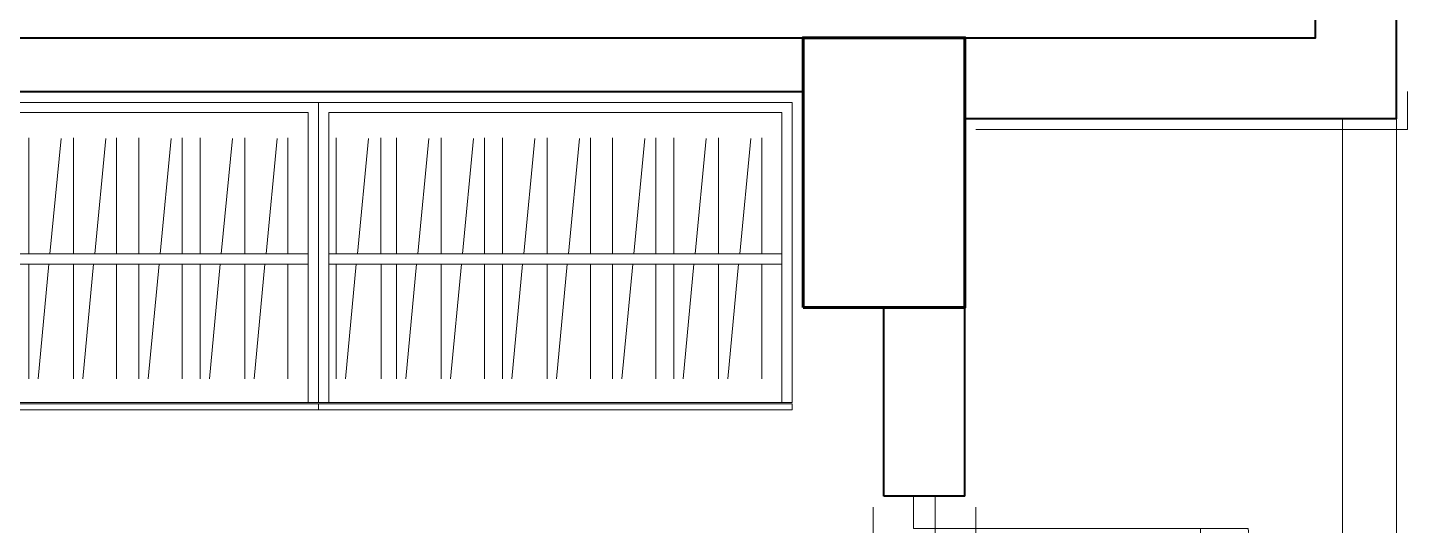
# Model space of a CAD drawing. Header units: millimetres. Extents: x 1393 to 3101, y -2944 to -480.
# Drawn here: x 2843.4 to 3099.1, y -1830.2 to -1738 of the extents above; entities that cross this region are included whole.
import ezdxf

# ---------------------------------------------------------------- set-up
doc = ezdxf.new("R2010")
doc.units = ezdxf.units.MM
for name, color, linetype, lineweight in [('DUVAR', 7, 'Continuous', 40), ('kolon', 1, 'Continuous', 40), ('MIMARI', 50, 'Continuous', 20), ('Pencere-kapı', 142, 'Continuous', 20), ('SERAMIK', 253, 'Continuous', 15), ('TEFRİŞ_İÇ', 224, 'Continuous', 13)]:
    doc.layers.add(name, color=color, linetype=linetype, lineweight=lineweight)

# ---------------------------------------------------------------- blocks, each defined once
blk = doc.blocks.new('a42')
at = {"layer": 'DUVAR', "color": 5}
for p, q in [((3017.053171, -1824.821931), (3002.053171, -1824.821931)), ((3017.053171, -1984.821931), (3002.053171, -1984.821931))]:
    blk.add_line(p, q, dxfattribs=at)
at = {"layer": 'Pencere-kapı', "linetype": 'Continuous', "flags": 128}
for points in [[(3011.553171, -1824.821931), (3011.553171, -1830.821931), (3007.553171, -1830.821931), (3007.553171, -1824.821931), (3011.553171, -1824.821931)], [(3069.553171, -1830.821931), (3011.553171, -1830.821931), (3011.553171, -1834.821931), (3069.450539, -1834.821931), (3060.687849, -1834.821931), (3060.687849, -1830.821931), (3060.687849, -1832.821931), (3019.055098, -1832.821931), (3019.055098, -1830.821931), (3019.055098, -1834.821931)], [(3011.553171, -1898.821931), (3011.553171, -1904.821931), (3007.553171, -1904.821931), (3007.553171, -1898.821931), (3011.553171, -1898.821931)], [(3007.553171, -1904.821931), (3007.553171, -1984.821931), (3011.553171, -1984.821931), (3011.553171, -1904.821931), (3007.553171, -1904.821931), (3007.553171, -1910.111393), (3011.553171, -1910.111393), (3009.553171, -1910.111393), (3009.553171, -1978.579339), (3007.553171, -1978.579339), (3011.553171, -1978.579339)]]:
    blk.add_lwpolyline(points, dxfattribs=at)
at = {"layer": 'Pencere-kapı', "flags": 128}
for points in [[(3000.053171, -1982.821931), (3000.053171, -1826.821931)], [(3019.053171, -1982.821931), (3019.053171, -1826.821931)]]:
    blk.add_lwpolyline(points, dxfattribs=at)
at = {"layer": 'Pencere-kapı', "linetype": 'Continuous'}
blk.add_arc((3009.986408, -1838.75028), 60.092079, 271.494025, 7.58152, dxfattribs=at)
blk = doc.blocks.new('VVVV')
at = {"layer": 'TEFRİŞ_İÇ'}
for p, q in [((0.571137, 0.195119), (-0.306633, 0.195119)), ((-0.306633, 0.195119), (-0.306633, -0.360985)), ((0.571137, 0.195119), (0.571137, -0.360985)), ((0.329303, 0.176119), (-0.287633, 0.176119)), ((-0.287633, -0.360985), (-0.287633, 0.176119)), ((0.329303, 0.176119), (0.552137, 0.176119)), ((0.552137, -0.360985), (0.552137, 0.176119)), ((-0.250036, 0.129544), (-0.250036, -0.085485)), ((-0.230034, 0.128285), (-0.209347, -0.085485)), ((-0.170064, 0.129544), (-0.170064, -0.085485)), ((-0.147198, 0.128285), (-0.12651, -0.085485)), ((-0.087228, 0.129544), (-0.087228, -0.085485)), ((-0.053678, 0.129544), (-0.053678, -0.085485)), ((-0.033676, 0.128285), (-0.012989, -0.085485)), ((0.026294, 0.129544), (0.026294, -0.085485)), ((0.067465, 0.129544), (0.067465, -0.085485)), ((0.087466, 0.128285), (0.108153, -0.085485)), ((0.147436, 0.129544), (0.147436, -0.085485)), ((0.170303, 0.128285), (0.19099, -0.085485)), ((0.230273, 0.129544), (0.230273, -0.085485)), ((0.263823, 0.129544), (0.263823, -0.085485)), ((0.283824, 0.128285), (0.304512, -0.085485)), ((0.343794, 0.129544), (0.343794, -0.085485)), ((0.366661, 0.128285), (0.387348, -0.085485)), ((0.426631, 0.129544), (0.426631, -0.085485)), ((0.455581, 0.129544), (0.455581, -0.085485)), ((0.478448, 0.128285), (0.499135, -0.085485)), ((0.538418, 0.129544), (0.538418, -0.085485)), ((0.552137, -0.085485), (-0.287633, -0.085485)), ((0.552137, -0.104485), (-0.287633, -0.104485)), ((-0.250036, -0.104485), (-0.250036, -0.31722)), ((-0.207374, -0.104485), (-0.187251, -0.31722)), ((-0.170064, -0.104485), (-0.170064, -0.31722)), ((-0.124537, -0.104485), (-0.104414, -0.31722)), ((-0.087228, -0.104485), (-0.087228, -0.31722)), ((-0.053678, -0.104485), (-0.053678, -0.31722)), ((-0.011016, -0.104485), (0.009107, -0.31722)), ((0.026294, -0.104485), (0.026294, -0.31722)), ((0.067465, -0.104485), (0.067465, -0.31722)), ((0.110127, -0.104485), (0.13025, -0.31722)), ((0.147436, -0.104485), (0.147436, -0.31722)), ((0.192964, -0.104485), (0.213087, -0.31722)), ((0.230273, -0.104485), (0.230273, -0.31722)), ((0.263823, -0.104485), (0.263823, -0.31722)), ((0.306485, -0.104485), (0.326608, -0.31722)), ((0.343794, -0.104485), (0.343794, -0.31722)), ((0.389322, -0.104485), (0.409445, -0.31722)), ((0.426631, -0.104485), (0.426631, -0.31722)), ((0.45535, -0.104485), (0.45535, -0.31722)), ((0.501109, -0.104485), (0.521232, -0.31722)), ((0.538418, -0.104485), (0.538418, -0.31722)), ((-0.306633, -0.360985), (0.329303, -0.360985)), ((-0.306633, -0.363702), (-0.306633, -0.374881)), ((0.32668, -0.363702), (-0.306633, -0.363702)), ((-0.306633, -0.374881), (0.32668, -0.374881)), ((0.32668, -0.363702), (0.571137, -0.363702)), ((0.571137, -0.374881), (0.32668, -0.374881)), ((0.571137, -0.360985), (0.329303, -0.360985)), ((0.571137, -0.363702), (0.571137, -0.374881))]:
    blk.add_line(p, q, dxfattribs=at)

msp = doc.modelspace()

# ---------------------------------------------------------------- linework, layer by layer
at = {"layer": 'DUVAR', "color": 5}
for p, q in [((2707.053171, -1739.821931), (2987.053171, -1739.821931)), ((2697.053171, -1749.821931), (2987.053171, -1749.821931))]:
    msp.add_line(p, q, dxfattribs=at)
at = {"layer": 'DUVAR', "color": 5, "flags": 128}
for points in [[(2997.053171, -1739.821931), (3082.053171, -1739.821931), (3082.053171, -1689.821931)], [(3017.053171, -1754.821931), (3097.053171, -1754.821931), (3097.053171, -1689.821931)], [(3002.053171, -1824.821931), (3002.053171, -1789.821931)], [(3017.053171, -1824.821931), (3017.053171, -1789.821931)]]:
    msp.add_lwpolyline(points, dxfattribs=at)
at = {"layer": 'kolon', "lineweight": 60, "flags": 128}
msp.add_lwpolyline([(2987.053171, -1789.821931), (2987.053171, -1739.821931), (3017.053171, -1739.821931), (3017.053171, -1789.821931), (2987.053171, -1789.821931)], dxfattribs=at)
at = {"layer": 'MIMARI', "flags": 128}
for points in [[(3087.053171, -1754.821931), (3087.053171, -2009.821931)], [(3097.053171, -1754.821931), (3097.053171, -1754.821931), (3097.053171, -2009.821931)]]:
    msp.add_lwpolyline(points, dxfattribs=at)
at = {"layer": 'SERAMIK', "flags": 128}
msp.add_lwpolyline([(3019.053171, -1756.821931), (3099.053171, -1756.821931), (3099.053171, -1749.821931)], dxfattribs=at)

# ---------------------------------------------------------------- block references
msp.add_blockref('a42', (0, 0))
at = {"layer": 'TEFRİŞ_İÇ', "xscale": -100, "yscale": 100, "zscale": 100}
msp.add_blockref('VVVV', (2866.612941, -1771.33381), dxfattribs=at)
at = {"layer": 'TEFRİŞ_İÇ', "color": 2, "xscale": -100, "yscale": 100, "zscale": 100}
msp.add_blockref('VVVV', (2954.389919, -1771.33381), dxfattribs=at)

doc.saveas('drawing.dxf')
